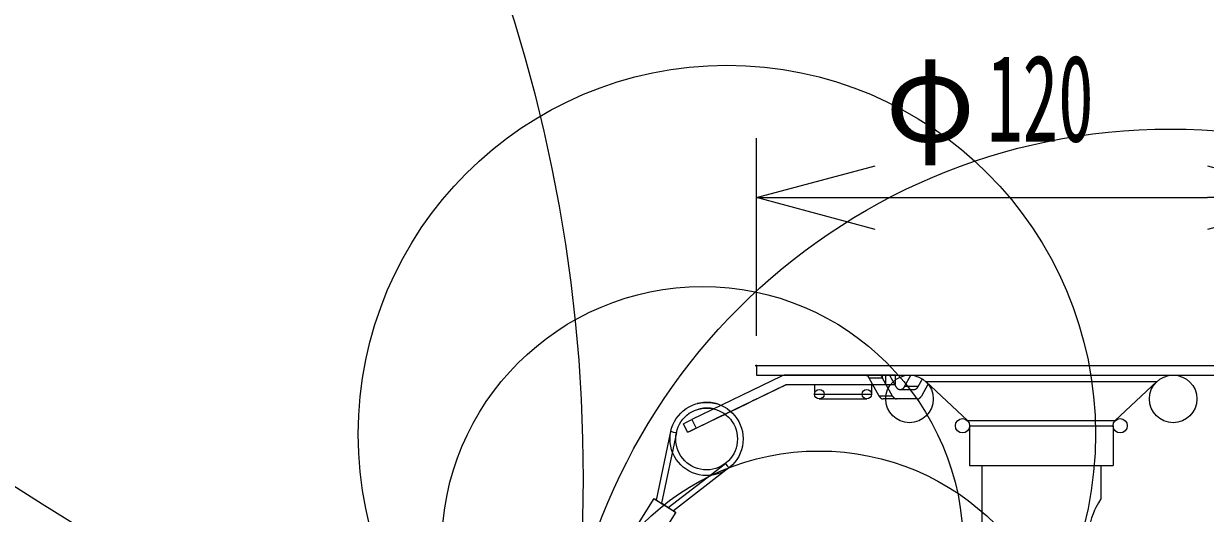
# Model space of a CAD drawing. Units: millimetres, scale not verified. Extents: x -62 to 109, y -56 to 173.
# Drawn here: x -7.9 to 16.99, y 32.3 to 42.61 of the extents above; entities that cross this region are included whole.
import ezdxf
from ezdxf.enums import TextEntityAlignment as Align

# ---------------------------------------------------------------- set-up
doc = ezdxf.new("R2010")
doc.units = ezdxf.units.MM
doc.header["$LTSCALE"] = 0.125
doc.header["$PDMODE"] = 32
doc.header["$PDSIZE"] = 0.025
for name, color, linetype in [('0-0_0', 7, 'Continuous'), ('0-1_DEFPOINTS', 7, 'Continuous'), ('0-6_SUNPO', 7, 'Continuous')]:
    doc.layers.add(name, color=color, linetype=linetype)
doc.layers.add('0-5_GAIKEI', color=1, linetype='Continuous', lineweight=18)
doc.styles.add('ＭＳ ゴシック', font='')
doc.styles.get('ＭＳ ゴシック').set_extended_font_data('MS Gothic')

# ---------------------------------------------------------------- blocks, each defined once
blk = doc.blocks.new('_OPEN30')
at = {"layer": '0-0_0'}
blk.add_line((0, 0), (-1, 0), dxfattribs=at)
blk.add_lwpolyline([(-1, 0.26795), (0, 0), (-1, -0.26795)], dxfattribs=at)
blk = doc.blocks.new('X6')
at = {"layer": '0-6_SUNPO', "style": 'ＭＳ ゴシック'}
blk.add_text('φ', height=1.833, dxfattribs=at).set_placement((-235.3919, 227.4317), align=Align.BOTTOM_LEFT)
at = {"layer": '0-6_SUNPO', "style": 'ＭＳ ゴシック', "width": 0.6}
blk.add_text('120', height=1.833, dxfattribs=at).set_placement((-233.249, 227.4317), align=Align.BOTTOM_LEFT)
blk = doc.blocks.new('D1')
at = {"layer": '0-1_DEFPOINTS'}
for p in [(-226.1061, 226.8067), (-238.1061, 223.2712), (-226.1061, 223.2712)]:
    blk.add_point(p, dxfattribs=at)
at = {"layer": '0-6_SUNPO'}
for p, q in [((-238.1061, 223.8962), (-238.1061, 228.0567)), ((-226.1061, 223.8962), (-226.1061, 228.0567)), ((-235.6061, 226.8067), (-228.6061, 226.8067))]:
    blk.add_line(p, q, dxfattribs=at)
blk.add_blockref('X6', (0, 0), dxfattribs=at)
at = {"layer": '0-6_SUNPO', "xscale": 2.5, "yscale": 2.5, "rotation": 180}
blk.add_blockref('_OPEN30', (-238.1061, 226.8067), dxfattribs=at)
at = {"layer": '0-6_SUNPO', "xscale": 2.5, "yscale": 2.5}
blk.add_blockref('_OPEN30', (-226.1061, 226.8067), dxfattribs=at)

msp = doc.modelspace()

# ---------------------------------------------------------------- linework, layer by layer
at = {"layer": '0-5_GAIKEI', "color": 7}
for p, q in [((7.5327, 35.412), (7.5327, 35.212)), ((7.5327, 35.412), (19.5327, 35.412)), ((7.5327, 35.212), (19.5327, 35.212)), ((11.9757, 34.2565), (11.0979, 35.0772)), ((15.0897, 34.2565), (15.9675, 35.0772)), ((12.0233, 34.1469), (12.0233, 33.312)), ((15.0421, 34.1469), (15.0421, 33.312)), ((12.0233, 33.312), (15.0421, 33.312)), ((12.2827, 33.312), (12.2827, 28.387)), ((14.7827, 33.312), (14.7827, 32.612))]:
    msp.add_line(p, q, dxfattribs=at)
at = {"layer": '0-5_GAIKEI'}
for p, q in [((9.9069, 35.1543), (9.9088, 35.1509)), ((10.119, 34.7698), (9.9088, 35.1509)), ((10.1916, 35.1509), (10.1916, 35.212)), ((10.4019, 34.7698), (10.1916, 35.1509)), ((10.2529, 35.212), (10.2529, 35.012)), ((10.3373, 35.212), (10.4709, 34.9698)), ((10.4538, 35.212), (10.4538, 35.012)), ((10.9377, 34.9698), (11.0273, 35.1323)), ((9.9577, 35.012), (9.9577, 34.812)), ((10.5545, 34.912), (10.854, 34.912)), ((11.1496, 35.0289), (11.0067, 34.7698)), ((11.0979, 35.0772), (15.9675, 35.0772)), ((8.8577, 34.712), (9.8577, 34.712)), ((10.4019, 34.7698), (10.119, 34.7698)), ((10.9231, 34.712), (10.2027, 34.712)), ((6.0831, 34.011), (5.9961, 34.1911)), ((11.9757, 34.2565), (15.0897, 34.2565)), ((12.0233, 34.1469), (15.0421, 34.1469))]:
    msp.add_line(p, q, dxfattribs=at)
for points in [[(5.9961, 34.191), (6.0482, 34.2165), (6.1752, 34.2781), (6.2623, 34.098), (8.1488, 35.01), (8.153, 35.0115), (8.1575, 35.012), (10.4616, 35.012), (10.4616, 35.212), (8.1575, 35.212), (8.1365, 35.211), (8.1157, 35.208), (8.0953, 35.203), (8.0754, 35.1961), (8.0618, 35.1901), (6.1752, 34.2781)], [(9.9069, 35.1543), (9.8935, 35.1733), (9.8761, 35.1888), (9.8551, 35.2001), (9.8311, 35.2074), (9.8143, 35.2102), (9.7801, 35.212)], [(9.9069, 35.1543), (10.1898, 35.1543), (10.1916, 35.1509)], [(10.1898, 35.1543), (10.1784, 35.1731), (10.1563, 35.201), (10.1487, 35.2094), (10.1478, 35.2108), (10.1477, 35.2113)], [(10.9377, 34.9698), (10.6548, 34.9698), (10.7879, 35.211)], [(8.1488, 35.01), (8.1584, 35.01), (6.9933, 34.4468)], [(8.1671, 35.012), (8.1626, 35.0115), (8.1584, 35.01)], [(8.7577, 35.012), (8.7577, 34.812), (9.9577, 34.812)], [(10.4709, 34.9698), (10.472, 34.9679), (10.4731, 34.9661), (10.4742, 34.9643), (10.4754, 34.9625), (10.4765, 34.9607), (10.4777, 34.9589), (10.4789, 34.9571), (10.4801, 34.9554), (10.4813, 34.9536), (10.4825, 34.9519), (10.4838, 34.9502), (10.4852, 34.9485), (10.4865, 34.9469), (10.4879, 34.9453), (10.4893, 34.9437), (10.4908, 34.9421), (10.4923, 34.9406), (10.4938, 34.9391), (10.4953, 34.9376), (10.4969, 34.9361), (10.4985, 34.9347), (10.5001, 34.9333), (10.5017, 34.9319), (10.5034, 34.9306), (10.5051, 34.9293), (10.5068, 34.9281), (10.5086, 34.9268), (10.5103, 34.9257), (10.5121, 34.9245), (10.514, 34.9234), (10.5158, 34.9224), (10.5177, 34.9214), (10.5196, 34.9204), (10.5215, 34.9195), (10.5235, 34.9186), (10.5254, 34.9178), (10.5274, 34.917), (10.5294, 34.9163), (10.5314, 34.9156)], [(10.5314, 34.9156), (10.5335, 34.915), (10.5356, 34.9144), (10.5376, 34.9139), (10.5397, 34.9135), (10.5418, 34.9131), (10.5439, 34.9128), (10.546, 34.9125), (10.5482, 34.9124), (10.5503, 34.9122), (10.5524, 34.9121), (10.5545, 34.912), (10.5545, 34.912)], [(10.5712, 34.912), (10.5733, 34.9122), (10.5755, 34.9123), (10.5776, 34.9125), (10.5797, 34.9127), (10.5818, 34.913), (10.5839, 34.9133), (10.586, 34.9136), (10.5881, 34.914), (10.5902, 34.9144), (10.5923, 34.915), (10.5943, 34.9156), (10.5963, 34.9162), (10.5983, 34.917), (10.6003, 34.9177), (10.6023, 34.9186), (10.6043, 34.9195), (10.6062, 34.9204), (10.6081, 34.9214), (10.61, 34.9224), (10.6118, 34.9235), (10.6136, 34.9246), (10.6154, 34.9257), (10.6172, 34.9269), (10.619, 34.9281), (10.6207, 34.9294), (10.6224, 34.9306), (10.624, 34.932), (10.6257, 34.9333), (10.6273, 34.9347), (10.6289, 34.9362), (10.6304, 34.9376), (10.632, 34.9391), (10.6335, 34.9406), (10.6349, 34.9421), (10.6364, 34.9437), (10.6378, 34.9453), (10.6392, 34.9469), (10.6406, 34.9486), (10.6419, 34.9502)], [(10.6419, 34.9502), (10.6432, 34.9519), (10.6445, 34.9536), (10.6458, 34.9553), (10.647, 34.9571), (10.6482, 34.9588), (10.6493, 34.9606), (10.6505, 34.9624), (10.6516, 34.9643), (10.6527, 34.9661), (10.6537, 34.9679), (10.6548, 34.9698), (10.6548, 34.9698)], [(10.854, 34.912), (10.8562, 34.9122), (10.8583, 34.9123), (10.8604, 34.9125), (10.8626, 34.9127), (10.8647, 34.913), (10.8668, 34.9133), (10.8689, 34.9136), (10.871, 34.914), (10.873, 34.9144), (10.8751, 34.915), (10.8772, 34.9156), (10.8792, 34.9162), (10.8812, 34.917), (10.8832, 34.9177), (10.8852, 34.9186), (10.8871, 34.9195), (10.889, 34.9204), (10.8909, 34.9214), (10.8928, 34.9224), (10.8947, 34.9235), (10.8965, 34.9246), (10.8983, 34.9257), (10.9001, 34.9269), (10.9018, 34.9281), (10.9035, 34.9294), (10.9052, 34.9306), (10.9069, 34.932), (10.9085, 34.9333), (10.9101, 34.9347), (10.9117, 34.9362), (10.9133, 34.9376), (10.9148, 34.9391), (10.9163, 34.9406), (10.9178, 34.9421), (10.9192, 34.9437), (10.9207, 34.9453), (10.922, 34.9469), (10.9234, 34.9486), (10.9248, 34.9502)], [(10.9248, 34.9502), (10.9261, 34.9519), (10.9273, 34.9536), (10.9286, 34.9553), (10.9298, 34.9571), (10.931, 34.9588), (10.9322, 34.9606), (10.9333, 34.9624), (10.9344, 34.9643), (10.9355, 34.9661), (10.9377, 34.9698)], [(6.7255, 34.6006), (6.6879, 34.612), (6.6498, 34.6215), (6.6112, 34.629), (6.5723, 34.6345), (6.5333, 34.638), (6.494, 34.6395), (6.4548, 34.6391), (6.4156, 34.6366), (6.3766, 34.6321), (6.3378, 34.6257), (6.2822, 34.6128)], [(6.9923, 34.4477), (7.3296, 34.6109), (7.4394, 34.6644), (7.478, 34.6834), (7.4778, 34.6834), (7.476, 34.6825), (7.4553, 34.6728), (7.2513, 34.5747), (6.717, 34.3159), (6.6767, 34.2961)], [(10.119, 34.7698), (10.1201, 34.7679), (10.1212, 34.7661), (10.1224, 34.7643), (10.1235, 34.7625), (10.1246, 34.7607), (10.1258, 34.7589), (10.127, 34.7571), (10.1282, 34.7554), (10.1294, 34.7536), (10.1307, 34.7519), (10.1319, 34.7502), (10.1333, 34.7485), (10.1346, 34.7469), (10.136, 34.7453), (10.1374, 34.7437), (10.1389, 34.7421), (10.1404, 34.7406), (10.1419, 34.7391), (10.1434, 34.7376), (10.145, 34.7361), (10.1466, 34.7347), (10.1482, 34.7333), (10.1498, 34.7319), (10.1515, 34.7306), (10.1532, 34.7293), (10.1549, 34.7281), (10.1567, 34.7268), (10.1584, 34.7257), (10.1602, 34.7245), (10.1621, 34.7234), (10.1639, 34.7224), (10.1658, 34.7214), (10.1677, 34.7204), (10.1696, 34.7195), (10.1716, 34.7186), (10.1735, 34.7178), (10.1755, 34.717), (10.1775, 34.7163), (10.1796, 34.7156)], [(10.1796, 34.7156), (10.1816, 34.715), (10.1837, 34.7144), (10.1857, 34.7139), (10.1878, 34.7135), (10.1899, 34.7131), (10.192, 34.7128), (10.1941, 34.7125), (10.1963, 34.7124), (10.1984, 34.7122), (10.2005, 34.7121), (10.2027, 34.712)], [(10.4019, 34.7698), (10.403, 34.7679), (10.4041, 34.7661), (10.4052, 34.7643), (10.4063, 34.7625), (10.4075, 34.7607), (10.4086, 34.7589), (10.4098, 34.7571), (10.411, 34.7554), (10.4122, 34.7536), (10.4135, 34.7519), (10.4148, 34.7502), (10.4161, 34.7485), (10.4175, 34.7469), (10.4189, 34.7453), (10.4203, 34.7437), (10.4217, 34.7421), (10.4232, 34.7406), (10.4247, 34.7391), (10.4263, 34.7376), (10.4278, 34.7361), (10.4294, 34.7347), (10.431, 34.7333), (10.4327, 34.7319), (10.4343, 34.7306), (10.436, 34.7293), (10.4378, 34.7281), (10.4395, 34.7268), (10.4413, 34.7257), (10.4431, 34.7245), (10.4449, 34.7234), (10.4468, 34.7224), (10.4486, 34.7214), (10.4505, 34.7204), (10.4525, 34.7195), (10.4544, 34.7186), (10.4564, 34.7178), (10.4584, 34.717), (10.4604, 34.7163), (10.4624, 34.7156)], [(10.4624, 34.7156), (10.4644, 34.715), (10.4665, 34.7144), (10.4686, 34.7139), (10.4707, 34.7135), (10.4728, 34.7131), (10.4749, 34.7128), (10.477, 34.7125), (10.4791, 34.7124), (10.4812, 34.7122), (10.4855, 34.712)], [(10.9231, 34.712), (10.9252, 34.7122), (10.9273, 34.7123), (10.9295, 34.7125), (10.9316, 34.7127), (10.9337, 34.713), (10.9358, 34.7133), (10.9379, 34.7136), (10.94, 34.714), (10.9421, 34.7144), (10.9442, 34.715), (10.9462, 34.7156), (10.9482, 34.7162), (10.9502, 34.717), (10.9522, 34.7177), (10.9542, 34.7186), (10.9561, 34.7195), (10.9581, 34.7204), (10.96, 34.7214), (10.9619, 34.7224), (10.9637, 34.7235), (10.9655, 34.7246), (10.9673, 34.7257), (10.9691, 34.7269), (10.9709, 34.7281), (10.9726, 34.7294), (10.9743, 34.7306), (10.9759, 34.732), (10.9776, 34.7333), (10.9792, 34.7347), (10.9808, 34.7362), (10.9823, 34.7376), (10.9839, 34.7391), (10.9854, 34.7406), (10.9868, 34.7421), (10.9883, 34.7437), (10.9897, 34.7453), (10.9911, 34.7469), (10.9925, 34.7486), (10.9938, 34.7502)], [(10.9938, 34.7502), (10.9951, 34.7519), (10.9964, 34.7536), (10.9976, 34.7553), (10.9989, 34.7571), (11.0001, 34.7588), (11.0012, 34.7606), (11.0023, 34.7624), (11.0035, 34.7643), (11.0045, 34.7661), (11.0067, 34.7698)], [(6.8742, 34.3892), (6.2719, 34.098), (6.2675, 34.0959), (6.1412, 34.035), (6.1033, 34.0168), (6.0937, 34.0123), (6.0915, 34.0112), (6.091, 34.011), (6.0909, 34.011), (6.0831, 34.011), (6.0965, 34.0176), (6.1352, 34.0365), (6.2623, 34.098)], [(6.6369, 34.5013), (6.6016, 34.5088), (6.566, 34.5144), (6.5301, 34.5179), (6.494, 34.5195), (6.4579, 34.5191), (6.4219, 34.5167), (6.3861, 34.5123), (6.3506, 34.5059), (6.3136, 34.497)], [(6.6767, 34.2961), (6.6768, 34.2961), (6.6773, 34.2963), (6.6795, 34.2973), (6.6888, 34.3017), (6.7265, 34.3197), (6.8674, 34.3874), (6.8729, 34.3901)], [(5.4276, 32.584), (5.73, 34.0274), (5.73, 34.0274), (5.73, 34.0274), (5.73, 34.0274), (5.7302, 34.0274), (5.7311, 34.0272), (5.7344, 34.0265), (5.747, 34.0238), (5.7884, 34.0151), (5.83, 34.0064), (5.8474, 34.0028), (5.5359, 32.5157)], [(5.6777, 32.4268), (6.8806, 33.355), (6.8806, 33.355), (6.8807, 33.3549), (6.8807, 33.3549), (6.8808, 33.3547), (6.8813, 33.354), (6.8834, 33.3513), (6.8912, 33.341), (6.917, 33.3075), (6.943, 33.2739), (6.9539, 33.26), (5.7863, 32.3591)], [(5.7868, 32.3595), (5.7868, 32.3594), (5.8233, 32.3364), (5.8327, 32.3303), (5.835, 32.3288), (5.8356, 32.3284), (5.8358, 32.3283), (5.8358, 32.3283), (5.8358, 32.3283), (5.8358, 32.3283), (4.9327, 30.888), (4.9282, 30.8907), (4.6587, 31.0591), (4.5134, 31.1505), (4.4796, 31.1719), (4.4758, 31.1744), (4.4753, 31.1748), (4.4752, 31.1748), (4.4752, 31.1748), (4.4752, 31.1748), (5.3783, 32.6151), (5.3816, 32.6132), (5.3911, 32.6074), (5.4278, 32.5846)], [(5.3783, 32.6151), (5.3783, 32.6151), (5.3783, 32.6151), (5.3784, 32.615), (5.3789, 32.6147), (5.3827, 32.6122), (5.4165, 32.5907), (5.5618, 32.4993), (5.8313, 32.3309), (5.8358, 32.3283)], [(5.4277, 32.5843), (5.4225, 32.5875), (5.4211, 32.5883), (5.4207, 32.5886), (5.4207, 32.5885), (5.4207, 32.5885), (5.4208, 32.5885), (5.4211, 32.5883), (5.4223, 32.5875), (5.4272, 32.5843), (5.4464, 32.5721), (5.5168, 32.5277), (5.5168, 32.5277), (5.7016, 32.4119), (5.7688, 32.37), (5.7935, 32.3548), (5.7934, 32.3548), (5.7934, 32.3548), (5.7934, 32.3549), (5.793, 32.3551), (5.7918, 32.356), (5.7866, 32.3593), (5.7866, 32.3593)], [(5.6787, 32.4275), (5.6074, 32.4722), (5.5362, 32.5169)], [(5.6785, 32.4275), (5.6073, 32.4721), (5.5362, 32.5167)]]:
    msp.add_lwpolyline(points, dxfattribs=at)
at = {"layer": '0-5_GAIKEI', "color": 7}
msp.add_lwpolyline([(14.7827, 32.612), (14.7345, 32.5285), (14.6825, 32.4295), (14.6546, 32.3705), (14.6221, 32.2943), (14.5922, 32.2119), (14.5678, 32.1293), (14.5489, 32.0427), (14.5419, 31.9982), (14.5369, 31.9532), (14.5338, 31.9077), (14.5327, 31.862)], dxfattribs=at)
at = {"layer": '0-5_GAIKEI'}
for centre, radius in [((32.7241, 97.0778), 76.0771), ((-28.4975, 33.0335), 32.3824), ((6.9123, 33.9681), 7.7621), ((16.253, 27.5302), 12.8587), ((6.3987, 31.5847), 5.4911), ((10.1489, 35.2107), 0.00137), ((8.8577, 34.812), 0.1), ((9.8577, 34.812), 0.1), ((6.4836, 33.8696), 0.77), ((6.4836, 33.8696), 0.77), ((6.4836, 33.8696), 0.77), ((6.4836, 33.8696), 0.65), ((6.4836, 33.8696), 0.65), ((8.8488, 28.3611), 5.255)]:
    msp.add_circle(centre, radius, dxfattribs=at)
at = {"layer": '0-5_GAIKEI', "color": 7}
for centre, radius in [((10.7564, 34.712), 0.5), ((16.309, 34.712), 0.5), ((11.8733, 34.1469), 0.15), ((15.1921, 34.1469), 0.15)]:
    msp.add_circle(centre, radius, dxfattribs=at)

# ---------------------------------------------------------------- block references
at = {"layer": '0-6_SUNPO'}
msp.add_blockref('D1', (245.6389, -187.8592), dxfattribs=at)

doc.saveas('drawing.dxf')
